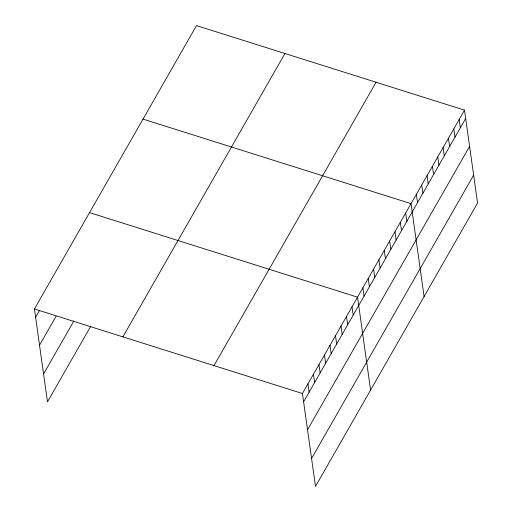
<?xml version="1.0" encoding="UTF-8"?>
<svg xmlns="http://www.w3.org/2000/svg" width="512" height="512" viewBox="0 0 512 512"><rect width="100%" height="100%" fill="white"/><g stroke="black" fill="none" stroke-linecap="round" stroke-linejoin="round"><path stroke-width="0.77" d="M90.784 326.157L47.488 401.856L34.438 308.966L196.506 25.6L464.512 110.144L477.562 203.034L315.494 486.4L302.438 393.51L464.512 110.144M35.603 317.28L39.539 310.394M39.526 345.19L56.058 316.288M43.571 373.946L73.875 320.954M122.88 336.87L284.947 53.498M213.997 365.613L376.07 82.246M303.61 401.824L465.677 118.451M307.533 429.734L469.6 146.362M311.571 458.49L473.638 175.117M143.021 119.11L411.027 203.654L424.083 296.544M89.542 212.621L357.542 297.165L370.598 390.054M34.438 308.966L302.438 393.51M459.162 119.494L460.326 127.802M453.811 128.845L454.982 137.152M448.467 138.195L449.632 146.509M443.117 147.546L444.282 155.859M437.766 156.896L438.938 165.21M432.422 166.253L433.587 174.56M427.072 175.603L428.237 183.91M421.722 184.954L422.893 193.261M416.378 194.304L417.542 202.611M405.677 213.005L406.848 221.312M400.326 222.355L401.498 230.669M394.982 231.706L396.147 240.019M389.632 241.062L390.803 249.37M384.282 250.413L385.453 258.72M378.938 259.763L380.102 268.07M373.587 269.114L374.758 277.421M368.237 278.464L369.408 286.771M362.893 287.814L364.058 296.122M352.032 306.803L353.203 315.11M346.522 316.435L347.693 324.742M341.011 326.074L342.182 334.381M335.501 335.706L336.672 344.013M329.99 345.338L331.162 353.651M324.48 354.976L325.651 363.283M318.97 364.608L320.141 372.915M313.459 374.246L314.63 382.554M307.949 383.878L309.12 392.186"/></g></svg>
